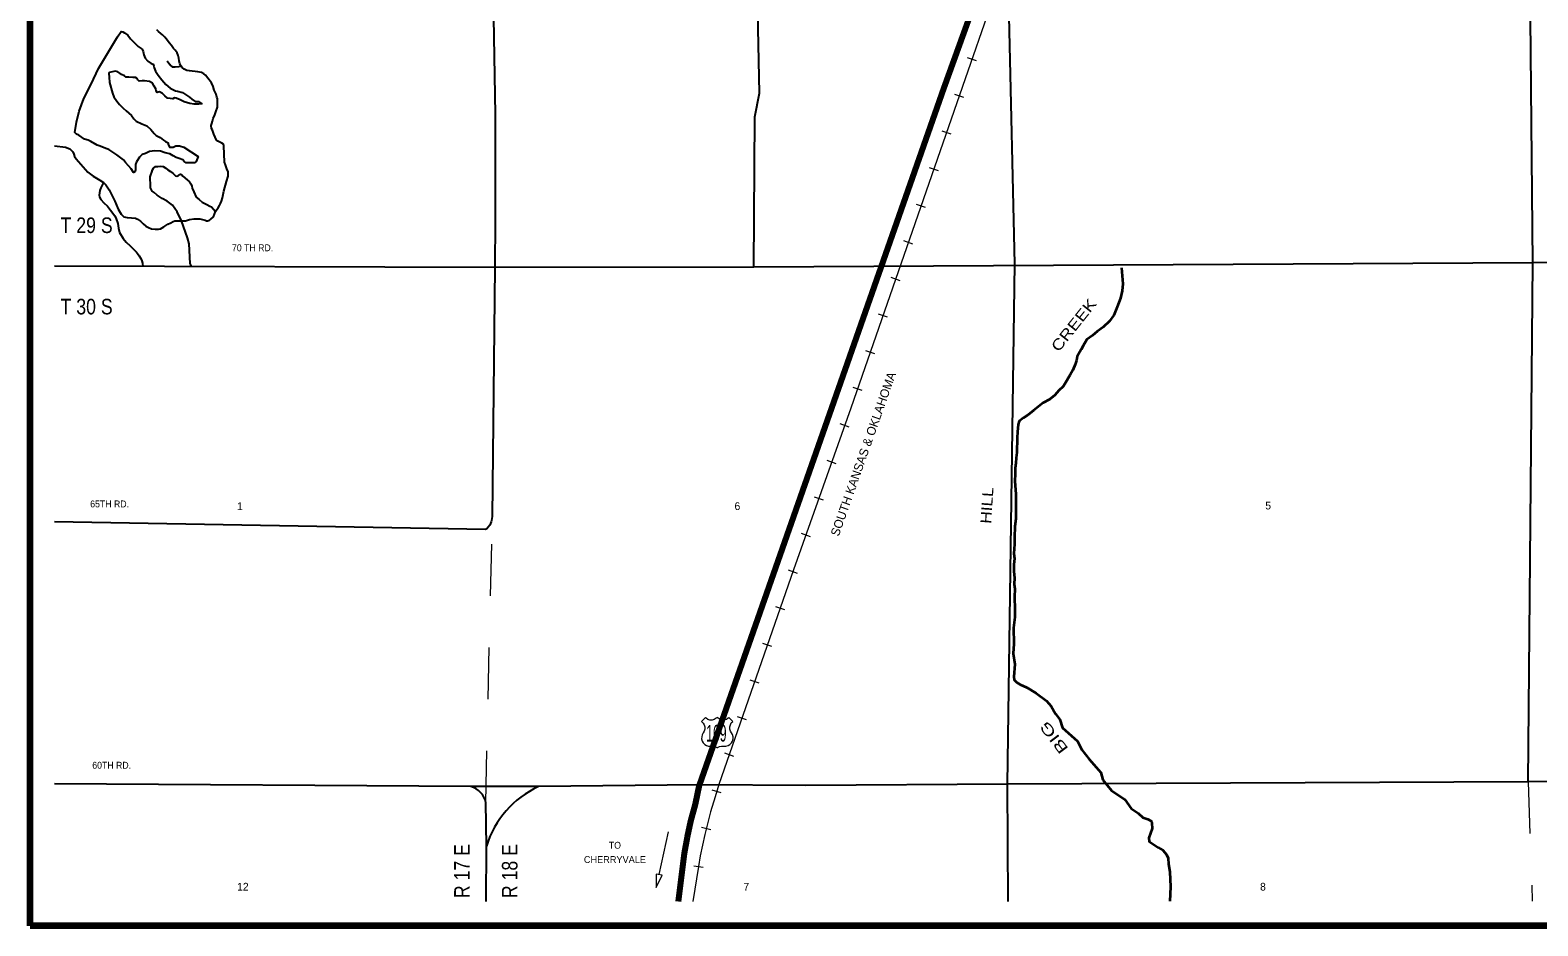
# Model space of a CAD drawing. Extents: x 54.07 to 58.63, y 24.79 to 28.73.
# Drawn here: x 54.074 to 56.992, y 24.851 to 26.584 of the extents above; entities that cross this region are included whole.
import ezdxf
from ezdxf.enums import TextEntityAlignment as Align

# ---------------------------------------------------------------- set-up
doc = ezdxf.new("R2010")
doc.units = 0
doc.header["$LTSCALE"] = 0.0061
doc.linetypes.add('MEDIUM_DASHED', pattern=[4.5, 3, -1.5])
for name, color, linetype, lineweight in [('11', 7, 'Continuous', 80), ('14', 7, 'Continuous', 25), ('15', 7, 'MEDIUM_DASHED', 13), ('17', 7, 'Continuous', 13), ('19', 7, 'Continuous', 13), ('25', 7, 'Continuous', 25), ('35', 7, 'Continuous', 13), ('48', 7, 'Continuous', 106)]:
    doc.layers.add(name, color=color, linetype=linetype, lineweight=lineweight)
for name, color, linetype in [('29', 7, 'Continuous'), ('45', 7, 'Continuous'), ('46', 7, 'Continuous'), ('49', 7, 'Continuous')]:
    doc.layers.add(name, color=color, linetype=linetype)

msp = doc.modelspace()

# ---------------------------------------------------------------- linework, layer by layer
at = {"layer": '11'}
for points in [[(55.931061, 26.716477), (55.842424, 26.471402), (55.369697, 25.123485)], [(55.328977, 24.898295), (55.340341, 24.991667), (55.346023, 25.023295), (55.35303, 25.05322), (55.361932, 25.085985), (55.369697, 25.123485)]]:
    msp.add_lwpolyline(points, dxfattribs=at)
at = {"layer": '14'}
for points in [[(55.474811, 26.125189), (55.476326, 26.416098), (55.485606, 26.461553), (55.472348, 27.117803), (55.472917, 27.275), (55.471591, 27.614583), (55.470076, 27.997159), (55.468182, 28.113068), (55.472727, 28.686174)], [(56.973485, 25.129545), (56.982386, 26.133523), (56.967992, 27.621212), (56.963447, 28.120076), (56.968371, 28.473106)], [(54.969129, 27.117424), (54.970644, 27.079545), (54.972159, 27.042235), (54.97178, 26.951326), (54.96875, 26.792992), (54.967235, 26.777841), (54.967803, 26.755303), (54.968371, 26.735417), (54.968939, 26.720644), (54.974053, 26.420265), (54.974242, 26.214394), (54.973106, 26.124621), (54.968561, 25.642614), (54.966856, 25.635038), (54.966288, 25.632576), (54.963447, 25.626136), (54.960417, 25.62197), (54.957955, 25.619129), (54.955303, 25.617803), (54.121402, 25.632576)], [(55.967045, 24.898295), (55.96572, 25.124811), (55.979735, 26.131629), (55.969129, 26.609659), (55.967235, 26.614962), (55.964205, 26.618939), (55.960227, 26.622159), (55.952652, 26.625), (55.930682, 26.624811), (55.926326, 26.625379), (55.919697, 26.626515), (55.911553, 26.628977), (55.907955, 26.630871), (55.90322, 26.632765), (55.900947, 26.633523), (55.898106, 26.625758), (55.648485, 26.618561)], [(54.418182, 26.49053), (54.413636, 26.496402), (54.410417, 26.498864), (54.405682, 26.501326), (54.398674, 26.50303), (54.393561, 26.503788), (54.387689, 26.504167), (54.382386, 26.504545), (54.377462, 26.505492), (54.372348, 26.507765), (54.368182, 26.511174), (54.366098, 26.514015), (54.363447, 26.518182), (54.362311, 26.524432), (54.361932, 26.529167), (54.360795, 26.53447), (54.358712, 26.539394), (54.354735, 26.544697), (54.351705, 26.547917), (54.347727, 26.553977), (54.343371, 26.55928), (54.340152, 26.563636), (54.334659, 26.570265), (54.329924, 26.574242), (54.326894, 26.577273), (54.322727, 26.580682), (54.318939, 26.583902)], [(54.339394, 26.524432), (54.344129, 26.516856), (54.344886, 26.51572), (54.348674, 26.512879), (54.354924, 26.512311), (54.361932, 26.513068), (54.366098, 26.514015)], [(54.121402, 26.359659), (54.142424, 26.357386), (54.150568, 26.353977), (54.156818, 26.348485), (54.158902, 26.343371), (54.159659, 26.338826), (54.163068, 26.33447), (54.185985, 26.308523), (54.195833, 26.301326), (54.208712, 26.293561), (54.216288, 26.289015), (54.220265, 26.284091), (54.227083, 26.274621), (54.237879, 26.252462), (54.244697, 26.237311), (54.250189, 26.227652), (54.255492, 26.222159), (54.261932, 26.221402), (54.269886, 26.220455), (54.27803, 26.219697), (54.282008, 26.217803), (54.287689, 26.213826), (54.292992, 26.209091), (54.298106, 26.204356), (54.303409, 26.201705), (54.308712, 26.199053), (54.31572, 26.198485), (54.322159, 26.198864), (54.326326, 26.199242), (54.332576, 26.20303), (54.34053, 26.207955), (54.346023, 26.210985), (54.350758, 26.213447), (54.353788, 26.214583), (54.366667, 26.214583), (54.374811, 26.214773), (54.382386, 26.217424), (54.39053, 26.218371), (54.402273, 26.21875), (54.412879, 26.216098), (54.415152, 26.214773), (54.418182, 26.214583), (54.420644, 26.215152), (54.424053, 26.217803), (54.428598, 26.222727), (54.432576, 26.232765), (54.435417, 26.236364), (54.438068, 26.240152), (54.44053, 26.244318), (54.442614, 26.248106), (54.444318, 26.252462), (54.446402, 26.258902), (54.448864, 26.27197), (54.453977, 26.290909), (54.457197, 26.301326), (54.457197, 26.30928), (54.454924, 26.315341), (54.451894, 26.323295), (54.450189, 26.328409), (54.448864, 26.359848), (54.448106, 26.362689), (54.445076, 26.365152), (54.442235, 26.366288), (54.437121, 26.36875), (54.435038, 26.370833), (54.429735, 26.382576), (54.426705, 26.389773), (54.425189, 26.393182), (54.424621, 26.399242), (54.425379, 26.40303), (54.427083, 26.407197), (54.428409, 26.4125), (54.431629, 26.419508), (54.433712, 26.425758), (54.436364, 26.43428), (54.436932, 26.439394), (54.436553, 26.450758), (54.435606, 26.453788), (54.433902, 26.45947), (54.430492, 26.467614), (54.428409, 26.474811), (54.425189, 26.481818), (54.418182, 26.49053)], [(54.386174, 26.126136), (54.385038, 26.129735), (54.383712, 26.132008), (54.381818, 26.170265), (54.378788, 26.181629), (54.366667, 26.214583), (54.358523, 26.232386), (54.354356, 26.238636), (54.349242, 26.245076), (54.339015, 26.252841), (54.329356, 26.257955), (54.319886, 26.264205), (54.314205, 26.269318), (54.310038, 26.272348), (54.307197, 26.27822), (54.307008, 26.281629), (54.306629, 26.299621), (54.307765, 26.303598), (54.30928, 26.308902), (54.310606, 26.313068), (54.3125, 26.316288), (54.316667, 26.320076), (54.321023, 26.320076), (54.326326, 26.320265), (54.33125, 26.320076), (54.336364, 26.316667), (54.34072, 26.313258), (54.345833, 26.309848), (54.350758, 26.30625), (54.355682, 26.301705), (54.357955, 26.301326), (54.361364, 26.302652), (54.363636, 26.304167), (54.365341, 26.304735), (54.367045, 26.304167), (54.369697, 26.301136), (54.377652, 26.294129), (54.382197, 26.289962), (54.385227, 26.286553), (54.387121, 26.282008), (54.3875, 26.277652), (54.39053, 26.270644), (54.395644, 26.260795), (54.401136, 26.255682), (54.407008, 26.250947), (54.415909, 26.246023), (54.421591, 26.243371), (54.425189, 26.241477), (54.432576, 26.232765)], [(54.216288, 26.289015), (54.210985, 26.278598), (54.208712, 26.273674), (54.207386, 26.264205), (54.207955, 26.260417), (54.210795, 26.255682), (54.216477, 26.249621), (54.223674, 26.242803), (54.229545, 26.235606), (54.237689, 26.224053), (54.24053, 26.218561), (54.24375, 26.209659), (54.245076, 26.200379), (54.24678, 26.192424), (54.253977, 26.180682), (54.259848, 26.173674), (54.267424, 26.166098), (54.274432, 26.159091), (54.279735, 26.154167), (54.282008, 26.151515), (54.284848, 26.147159), (54.288068, 26.141667), (54.290152, 26.1375), (54.291477, 26.132576), (54.291856, 26.126326)], [(57.90928, 26.132955), (57.663068, 26.136742), (57.461742, 26.137879), (56.982386, 26.133523), (55.474811, 26.125189), (54.973106, 26.124621), (54.121402, 26.126894)], [(57.90947, 25.135227), (57.478977, 25.131818), (56.973485, 25.129545), (55.96572, 25.124811), (55.575189, 25.122348), (55.369697, 25.123485), (55.057955, 25.120265), (54.926894, 25.120455), (54.121402, 25.125568)], [(54.956629, 24.898295), (54.957197, 25.005114), (54.955871, 25.089394)]]:
    msp.add_lwpolyline(points, dxfattribs=at)
for centre, radius, start, end in [((54.916857, 25.081963), 0.039709, 10.69958, 75.28887), ((55.135908, 24.950344), 0.186919, 114.62097, 162.95298)]:
    msp.add_arc(centre, radius, start, end, dxfattribs=at)
at = {"layer": '15'}
for p, q in [((54.955871, 25.089394), (54.968561, 25.642614)), ((56.973485, 25.129545), (56.98125, 24.898485))]:
    msp.add_line(p, q, dxfattribs=at)
at = {"layer": '17'}
for p, q in [((55.905682, 26.524053), (55.888258, 26.530114)), ((55.881061, 26.45322), (55.863636, 26.459091)), ((55.856439, 26.382386), (55.839015, 26.388258)), ((55.831818, 26.311364), (55.814394, 26.317424)), ((55.807197, 26.24053), (55.789773, 26.246591)), ((55.782576, 26.169697), (55.765152, 26.175758)), ((55.757955, 26.098864), (55.74053, 26.104924)), ((55.733333, 26.02803), (55.715909, 26.034091)), ((55.708712, 25.957197), (55.691288, 25.963258)), ((55.684091, 25.886364), (55.666667, 25.892424)), ((55.65928, 25.81553), (55.642045, 25.82178)), ((55.63428, 25.744886), (55.616856, 25.750947)), ((55.60928, 25.674242), (55.591856, 25.680303)), ((55.584091, 25.603409), (55.566856, 25.609659)), ((55.559091, 25.532765), (55.541856, 25.538826)), ((55.53447, 25.461932), (55.517045, 25.467992)), ((55.509848, 25.391098), (55.492424, 25.397159)), ((55.485038, 25.320265), (55.467803, 25.326326)), ((55.460417, 25.249621), (55.442992, 25.255492)), ((55.435795, 25.178788), (55.418371, 25.184848)), ((55.411742, 25.108144), (55.394129, 25.113447)), ((55.391477, 25.036364), (55.373674, 25.040909)), ((55.376894, 24.963636), (55.358712, 24.966477))]:
    msp.add_line(p, q, dxfattribs=at)
msp.add_lwpolyline([(55.930871, 26.624811), (55.883902, 26.489583), (55.6625, 25.852462), (55.551705, 25.539583), (55.406818, 25.124053), (55.399621, 25.100379), (55.39072, 25.071402), (55.379735, 25.027652), (55.371023, 24.986174), (55.367803, 24.96553), (55.356818, 24.898295)], dxfattribs=at)
msp.add_lwpolyline([(55.930871, 26.624811), (55.883902, 26.489583), (55.6625, 25.852462), (55.551705, 25.539583), (55.406818, 25.124053), (55.399621, 25.100379), (55.39072, 25.071402), (55.379735, 25.027652), (55.371023, 24.986174), (55.367803, 24.96553), (55.356818, 24.898295)], dxfattribs=at)
at = {"layer": '19'}
msp.add_lwpolyline([(55.381061, 25.253788), (55.373674, 25.246402), (55.376515, 25.243182), (55.378598, 25.239773), (55.379924, 25.235606), (55.379924, 25.231439), (55.378788, 25.227273), (55.376894, 25.224053), (55.374811, 25.220644), (55.373864, 25.216477), (55.373674, 25.2125), (55.374811, 25.208144), (55.376705, 25.204924), (55.379735, 25.201705), (55.383144, 25.199621), (55.387121, 25.198485), (55.395644, 25.198674), (55.399432, 25.197538), (55.40303, 25.195644), (55.404356, 25.195076), (55.404545, 25.195644), (55.408144, 25.197727), (55.412311, 25.198674), (55.420455, 25.198674), (55.425, 25.199811), (55.428409, 25.201894), (55.43125, 25.204924), (55.433333, 25.208333), (55.43447, 25.2125), (55.43447, 25.216477), (55.433333, 25.220833), (55.431439, 25.224053), (55.429356, 25.227462), (55.42803, 25.231629), (55.42803, 25.235795), (55.429356, 25.239962), (55.431061, 25.243371), (55.43428, 25.246402), (55.426326, 25.253977), (55.425189, 25.252652), (55.421591, 25.250189), (55.417614, 25.249242), (55.413258, 25.249242), (55.40928, 25.250379), (55.405682, 25.252652), (55.404167, 25.253977), (55.401515, 25.252652), (55.397917, 25.250189), (55.394129, 25.249053), (55.389773, 25.249053), (55.385985, 25.250189), (55.382576, 25.252462)], close=True, dxfattribs=at)
at = {"layer": '25'}
for points in [[(54.332197, 26.371023), (54.335985, 26.368182), (54.341098, 26.36553), (54.341477, 26.363068), (54.343561, 26.357008), (54.351136, 26.357386), (54.356061, 26.359848), (54.363258, 26.359848), (54.371591, 26.357008), (54.399053, 26.339015), (54.395076, 26.329356), (54.391856, 26.326894), (54.383902, 26.327083), (54.376136, 26.326705), (54.372348, 26.329167), (54.369508, 26.332576), (54.362311, 26.335417), (54.356818, 26.3375), (54.350758, 26.34072), (54.344508, 26.344508), (54.335417, 26.346402), (54.326326, 26.349242), (54.315152, 26.350379), (54.304735, 26.348864), (54.297159, 26.344886), (54.291098, 26.342992), (54.285417, 26.337689), (54.279924, 26.328788), (54.27803, 26.323674), (54.277841, 26.313068), (54.277083, 26.310227), (54.274053, 26.308333), (54.269318, 26.31553), (54.264583, 26.320833), (54.258712, 26.327841), (54.254545, 26.332386), (54.242045, 26.342235), (54.226326, 26.352462), (54.220265, 26.354735), (54.20947, 26.358902), (54.203977, 26.361364), (54.191288, 26.367992), (54.186364, 26.370455), (54.178977, 26.372917), (54.168371, 26.380682), (54.164015, 26.382197), (54.160606, 26.385606), (54.164015, 26.405682), (54.16875, 26.426705), (54.17822, 26.451326), (54.192045, 26.479356), (54.206061, 26.50928), (54.242803, 26.570833), (54.250189, 26.581061), (54.253409, 26.580114), (54.256818, 26.578409), (54.262879, 26.573674), (54.268182, 26.566667), (54.275758, 26.559091), (54.282955, 26.551705), (54.29072, 26.54697)], [(54.29072, 26.54697), (54.292992, 26.542235), (54.294129, 26.535606), (54.296402, 26.529356), (54.301894, 26.523864), (54.308333, 26.518939), (54.312121, 26.517992), (54.313636, 26.513826), (54.313826, 26.510606), (54.316856, 26.504167), (54.321591, 26.49678), (54.328977, 26.487311), (54.336742, 26.47822), (54.344886, 26.471591), (54.355114, 26.465909), (54.35947, 26.46572), (54.36875, 26.462689), (54.382576, 26.453598), (54.386932, 26.449811), (54.393182, 26.445833), (54.399811, 26.445265), (54.40625, 26.441098), (54.400758, 26.44053), (54.391667, 26.440341), (54.383144, 26.441667), (54.372348, 26.445076), (54.364583, 26.448674), (54.356629, 26.452273), (54.353409, 26.452652), (54.35, 26.450758), (54.339962, 26.452273), (54.33447, 26.456629), (54.330492, 26.460795), (54.324621, 26.464015), (54.319886, 26.462879), (54.317992, 26.465909), (54.317235, 26.470265), (54.314205, 26.475379), (54.310795, 26.480682), (54.304735, 26.484091), (54.295455, 26.485795), (54.29072, 26.485417), (54.285038, 26.485038), (54.282576, 26.4875), (54.280871, 26.490341), (54.277841, 26.492235), (54.272917, 26.492235), (54.265152, 26.492614), (54.259848, 26.492614), (54.256629, 26.495455), (54.250947, 26.497727), (54.248295, 26.5), (54.243561, 26.502841), (54.238826, 26.503977), (54.227841, 26.501705), (54.226326, 26.499432), (54.227083, 26.492424), (54.227841, 26.482197), (54.233333, 26.461364), (54.236174, 26.454545), (54.242045, 26.446023), (54.24678, 26.439583), (54.253977, 26.432955), (54.259848, 26.427652), (54.270265, 26.418561), (54.274811, 26.412121), (54.279356, 26.407197), (54.290341, 26.402462), (54.299621, 26.398485), (54.307765, 26.391288), (54.314394, 26.383712), (54.318182, 26.379735), (54.325379, 26.376136), (54.332197, 26.371023)]]:
    msp.add_lwpolyline(points, dxfattribs=at)
at = {"layer": '25', "lineweight": 35}
msp.add_lwpolyline([(56.186553, 26.123674), (56.189205, 26.092803), (56.187879, 26.078977), (56.18428, 26.065152), (56.177652, 26.048295), (56.171402, 26.032197), (56.162879, 26.020833), (56.150568, 26.008712), (56.139205, 26.000758), (56.130114, 25.992992), (56.118939, 25.984848), (56.112121, 25.973106), (56.107955, 25.965909), (56.100379, 25.952083), (56.099242, 25.944508), (56.09678, 25.936553), (56.092235, 25.925758), (56.086742, 25.916856), (56.076515, 25.899242), (56.073674, 25.893939), (56.064962, 25.886174), (56.057386, 25.877652), (56.04697, 25.869318), (56.034848, 25.862311), (56.016288, 25.848106), (56.005492, 25.839394), (55.996402, 25.833902), (55.988068, 25.827083), (55.986174, 25.820455), (55.985227, 25.806629), (55.984091, 25.795076), (55.983712, 25.766667), (55.982576, 25.756439), (55.981629, 25.746212), (55.980492, 25.735985), (55.980303, 25.725), (55.979924, 25.711364), (55.981818, 25.685795), (55.981629, 25.660985), (55.982008, 25.638068), (55.979735, 25.623485), (55.979356, 25.602841), (55.979356, 25.589205), (55.97803, 25.571023), (55.979167, 25.561364), (55.977841, 25.550189), (55.977652, 25.536174), (55.979356, 25.524242), (55.978788, 25.511932), (55.979545, 25.50303), (55.978977, 25.4875), (55.979735, 25.462879), (55.979735, 25.448295), (55.977273, 25.427462), (55.97803, 25.396212), (55.976894, 25.377652), (55.979545, 25.357008), (55.977652, 25.332765), (55.978788, 25.326515), (55.983712, 25.32178), (55.989962, 25.317992), (56.003409, 25.311742), (56.021023, 25.301326), (56.040909, 25.285985), (56.05, 25.275568), (56.058523, 25.260795), (56.066667, 25.250379), (56.072348, 25.233902), (56.101326, 25.208144), (56.109848, 25.191667), (56.123485, 25.173485), (56.146402, 25.147538), (56.150379, 25.133523), (56.166856, 25.112879), (56.192803, 25.095076), (56.204924, 25.077652), (56.218371, 25.069129), (56.227462, 25.060606), (56.237121, 25.057386), (56.244318, 25.05322), (56.245265, 25.049621), (56.245644, 25.039015), (56.239015, 25.021212), (56.240152, 25.014205), (56.257197, 25.002462), (56.266098, 24.997348), (56.273485, 24.988826), (56.276326, 24.981818), (56.277462, 24.970455), (56.279735, 24.955492), (56.281439, 24.926326), (56.280114, 24.898485)], dxfattribs=at)
at = {"layer": '35'}
msp.add_line((55.291667, 24.950189), (55.309659, 25.032765), dxfattribs=at)
msp.add_lwpolyline([(55.285606, 24.951136), (55.285795, 24.925379), (55.297159, 24.948674)], close=True, dxfattribs=at)
at = {"layer": '48'}
msp.add_lwpolyline([(54.074053, 24.850947), (54.074053, 28.733523), (57.956629, 28.733712), (57.956629, 24.851136)], close=True, dxfattribs=at)

# ---------------------------------------------------------------- texts
at = {"layer": '17'}
msp.add_text('SOUTH KANSAS & OKLAHOMA', height=0.017, rotation=70.552, dxfattribs=at).set_placement((55.694559, 25.760901), align=Align.CENTER)
at = {"layer": '19', "width": 0.55}
msp.add_text('169', height=0.0322, dxfattribs=at).set_placement((55.402178, 25.207386), align=Align.CENTER)
at = {"layer": '29'}
for s, rotation, width, p in [('CREEK', 51.476, 1.25, (56.101979, 26.006486)), ('HILL', 86.142, 1.2, (55.936287, 25.663409)), ('BIG', 127.194, 1.45, (56.063403, 25.221449))]:
    msp.add_text(s, height=0.02083, rotation=rotation, dxfattribs=dict(at, width=width)).set_placement(p, align=Align.CENTER)
at = {"layer": '35', "width": 0.95}
msp.add_text('TO', height=0.01326, rotation=0.008, dxfattribs=at).set_placement((55.20587, 25.000191), align=Align.CENTER)
at = {"layer": '35'}
msp.add_text('CHERRYVALE', height=0.01326, rotation=0.008, dxfattribs=at).set_placement((55.20587, 24.972546), align=Align.CENTER)
at = {"layer": '45'}
for s, p in [('1', (54.480019, 25.655114)), ('6', (55.442898, 25.655303)), ('5', (56.47017, 25.656439)), ('12', (54.485701, 24.919129)), ('7', (55.460133, 24.918939)), ('8', (56.460133, 24.919129))]:
    msp.add_text(s, height=0.01496, dxfattribs=at).set_placement(p, align=Align.CENTER)
at = {"layer": '46', "width": 0.85}
for s, p in [('T 29 S', (54.183333, 26.191098)), ('T 30 S', (54.183333, 26.033712))]:
    msp.add_text(s, height=0.03011, dxfattribs=at).set_placement(p, align=Align.CENTER)
for s, p in [('R 17 E', (54.924811, 24.956818)), ('R 18 E', (55.017235, 24.956818))]:
    msp.add_text(s, height=0.03011, rotation=90, dxfattribs=at).set_placement(p, align=Align.CENTER)
at = {"layer": '49', "width": 0.95}
for s, p in [('70 TH RD.', (54.504545, 26.155871)), ('65TH RD.', (54.227841, 25.660417)), ('60TH RD.', (54.231818, 25.154924))]:
    msp.add_text(s, height=0.0133, dxfattribs=at).set_placement(p, align=Align.CENTER)

doc.saveas('drawing.dxf')
